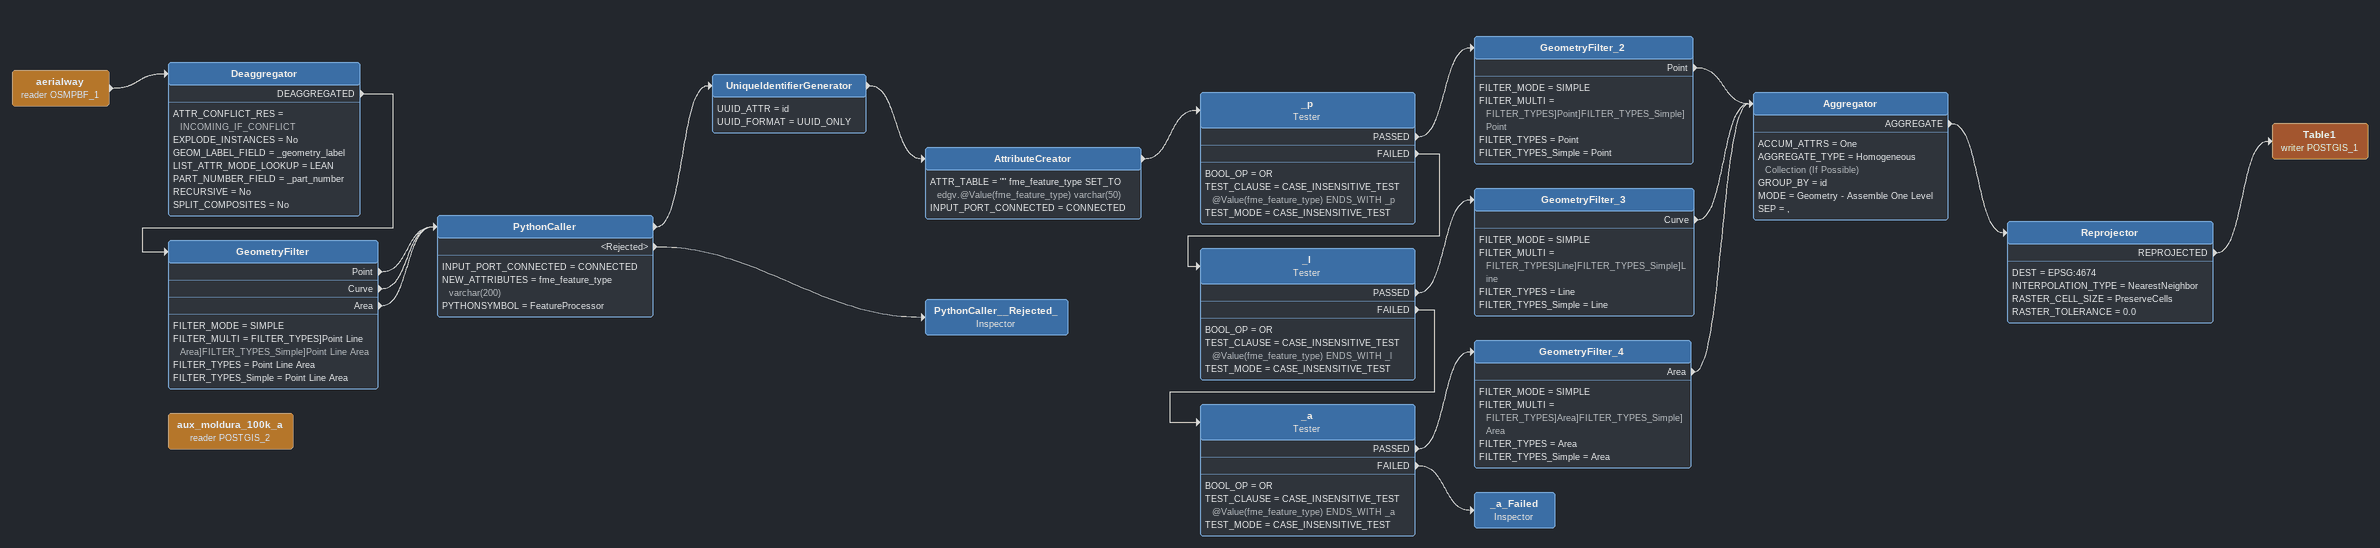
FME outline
aerialway (reader OSMPBF_1)
    -> Deaggregator
Deaggregator
    ATTR_CONFLICT_RES = INCOMING_IF_CONFLICT
    EXPLODE_INSTANCES = No
    GEOM_LABEL_FIELD = _geometry_label
    LIST_ATTR_MODE_LOOKUP = LEAN
    PART_NUMBER_FIELD = _part_number
    RECURSIVE = No
    SPLIT_COMPOSITES = No
    DEAGGREGATED -> GeometryFilter
GeometryFilter
    FILTER_MODE = SIMPLE
    FILTER_MULTI = FILTER_TYPES]Point Line Area]FILTER_TYPES_Simple]Point Line Area
    FILTER_TYPES = Point Line Area
    FILTER_TYPES_Simple = Point Line Area
    Point -> PythonCaller
    Curve -> PythonCaller
    Area -> PythonCaller
PythonCaller
    INPUT_PORT_CONNECTED = CONNECTED
    NEW_ATTRIBUTES = fme_feature_type varchar(200)
    PYTHONSYMBOL = FeatureProcessor
    -> UniqueIdentifierGenerator
    <Rejected> -> PythonCaller__Rejected_
UniqueIdentifierGenerator
    UUID_ATTR = id
    UUID_FORMAT = UUID_ONLY
    -> AttributeCreator
AttributeCreator
    ATTR_TABLE = "" fme_feature_type SET_TO edgv.@Value(fme_feature_type) varchar(50)
    INPUT_PORT_CONNECTED = CONNECTED
    -> _p
_p: Tester
    BOOL_OP = OR
    TEST_CLAUSE = CASE_INSENSITIVE_TEST @Value(fme_feature_type) ENDS_WITH _p
    TEST_MODE = CASE_INSENSITIVE_TEST
    PASSED -> GeometryFilter_2
    FAILED -> _l
GeometryFilter_2
    FILTER_MODE = SIMPLE
    FILTER_MULTI = FILTER_TYPES]Point]FILTER_TYPES_Simple]Point
    FILTER_TYPES = Point
    FILTER_TYPES_Simple = Point
    Point -> Aggregator
_l: Tester
    BOOL_OP = OR
    TEST_CLAUSE = CASE_INSENSITIVE_TEST @Value(fme_feature_type) ENDS_WITH _l
    TEST_MODE = CASE_INSENSITIVE_TEST
    PASSED -> GeometryFilter_3
    FAILED -> _a
GeometryFilter_3
    FILTER_MODE = SIMPLE
    FILTER_MULTI = FILTER_TYPES]Line]FILTER_TYPES_Simple]Line
    FILTER_TYPES = Line
    FILTER_TYPES_Simple = Line
    Curve -> Aggregator
_a: Tester
    BOOL_OP = OR
    TEST_CLAUSE = CASE_INSENSITIVE_TEST @Value(fme_feature_type) ENDS_WITH _a
    TEST_MODE = CASE_INSENSITIVE_TEST
    PASSED -> GeometryFilter_4
    FAILED -> _a_Failed
GeometryFilter_4
    FILTER_MODE = SIMPLE
    FILTER_MULTI = FILTER_TYPES]Area]FILTER_TYPES_Simple]Area
    FILTER_TYPES = Area
    FILTER_TYPES_Simple = Area
    Area -> Aggregator
Aggregator
    ACCUM_ATTRS = One
    AGGREGATE_TYPE = Homogeneous Collection (If Possible)
    GROUP_BY = id
    MODE = Geometry - Assemble One Level
    SEP = ,
    AGGREGATE -> Reprojector
Reprojector
    DEST = EPSG:4674
    INTERPOLATION_TYPE = NearestNeighbor
    RASTER_CELL_SIZE = PreserveCells
    RASTER_TOLERANCE = 0.0
    REPROJECTED -> Table1 (writer POSTGIS_1)
Table1 (writer POSTGIS_1)
_a_Failed: Inspector
PythonCaller__Rejected_: Inspector
aux_moldura_100k_a (reader POSTGIS_2)
